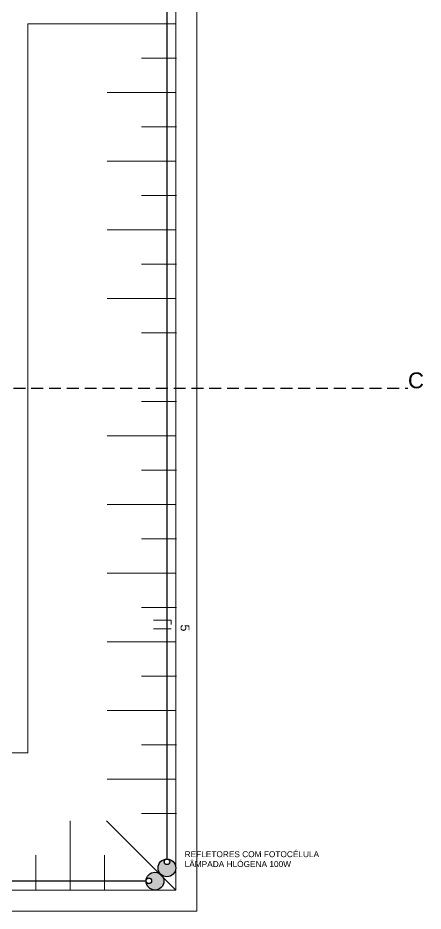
# Model space of a CAD drawing. Header units: millimetres. Extents: x 100 to 940, y 100 to 694.
# Drawn here: x 381.2 to 415.4, y 456.3 to 531.6 of the extents above; entities that cross this region are included whole.
import ezdxf

# ---------------------------------------------------------------- set-up
doc = ezdxf.new("R2010")
doc.units = ezdxf.units.MM
doc.linetypes.add('DASHED', pattern=[0.75, 0.5, -0.25])
doc.layers.add('COTAS', color=5, linetype='Continuous', lineweight=5)
doc.layers.add('PAREDE', color=7, linetype='Continuous', lineweight=9)
doc.styles.get("Standard").update_dxf_attribs({"font": 'arial.ttf'})

msp = doc.modelspace()

# ---------------------------------------------------------------- hatches: boundary and pattern name
h = msp.add_hatch(color=5)
h.dxf.hatch_style = 1
h.paths.add_polyline_path([(393.558, 460.487, -0.414214), (393.792, 460.721, 0.414214), (393.042, 459.971, 1), (394.542, 459.971, 0.414214), (393.792, 460.721, -0.414214), (394.025, 460.487, -1)])
h.paths.add_polyline_path([(392.503, 458.879, -1), (392.035, 458.879, 0.006881), (392.035, 458.859, 1), (393.535, 458.859, 0.974121), (392.036, 458.898, -0.9608)])

# ---------------------------------------------------------------- linework, layer by layer
at = {"color": 5}
for p, q in [((393.771, 630.165), (393.792, 460.721)), ((392.035, 458.859), (222.591, 458.859))]:
    msp.add_line(p, q, dxfattribs=at)
at = {"color": 1, "linetype": 'DASHED', "ltscale": 2}
msp.add_line((206.864, 500.413), (414.104, 500.413), dxfattribs=at)
at = {"color": 5, "lineweight": 15}
for p, q in [((394.154, 480.871), (392.654, 480.871)), ((394.154, 480.496), (394.154, 480.871)), ((392.654, 480.121), (394.154, 480.121))]:
    msp.add_line(p, q, dxfattribs=at)
at = {"color": 5}
for centre, radius in [((393.792, 459.971), 0.75), ((393.792, 460.487), 0.234), ((392.785, 458.859), 0.75), ((392.269, 458.879), 0.234)]:
    msp.add_circle(centre, radius, dxfattribs=at)
at = {"layer": 'PAREDE'}
for p, q in [((396.323, 634.452), (396.323, 456.327)), ((394.542, 632.671), (394.542, 458.109)), ((382.073, 531.14), (394.542, 531.14)), ((382.073, 531.14), (382.073, 469.687)), ((391.647, 528.245), (394.586, 528.245)), ((394.542, 525.351), (388.753, 525.351)), ((394.542, 525.351), (388.753, 525.351)), ((391.647, 522.456), (394.586, 522.456)), ((394.542, 519.562), (388.753, 519.562)), ((394.542, 519.562), (388.753, 519.562)), ((391.647, 516.667), (394.586, 516.667)), ((394.542, 513.773), (388.753, 513.773)), ((394.542, 513.773), (388.753, 513.773)), ((391.647, 510.878), (394.586, 510.878)), ((394.542, 507.984), (388.753, 507.984)), ((394.542, 507.984), (388.753, 507.984)), ((391.647, 505.089), (394.586, 505.089)), ((391.647, 499.3), (394.586, 499.3)), ((394.542, 496.405), (388.753, 496.405)), ((394.542, 496.405), (388.753, 496.405)), ((391.647, 493.511), (394.586, 493.511)), ((394.542, 490.616), (388.753, 490.616)), ((394.542, 490.616), (388.753, 490.616)), ((391.647, 487.722), (394.586, 487.722)), ((394.542, 484.827), (388.753, 484.827)), ((394.542, 484.827), (388.753, 484.827)), ((391.647, 481.933), (394.586, 481.933)), ((394.542, 479.038), (388.753, 479.038)), ((394.542, 479.038), (388.753, 479.038)), ((391.647, 476.144), (394.586, 476.144)), ((394.542, 473.249), (388.753, 473.249)), ((394.542, 473.249), (388.753, 473.249)), ((394.542, 473.249), (388.753, 473.249)), ((391.647, 470.355), (394.586, 470.355)), ((382.073, 469.687), (231.557, 469.687)), ((394.542, 467.46), (388.753, 467.46)), ((391.647, 464.566), (394.586, 464.566)), ((385.635, 458.153), (385.635, 463.942)), ((394.542, 458.109), (388.708, 463.942)), ((394.542, 458.109), (388.753, 463.898)), ((382.741, 461.048), (382.741, 458.109)), ((388.53, 461.048), (388.53, 458.109)), ((219.979, 458.109), (394.542, 458.109)), ((218.198, 456.327), (396.323, 456.327))]:
    msp.add_line(p, q, dxfattribs=at)

# ---------------------------------------------------------------- texts
at = {"layer": 'COTAS', "color": 1, "insert": (414.104, 501.749), "char_height": 1.336, "attachment_point": 1}
msp.add_mtext_dynamic_manual_height_columns('C', width=1385.51337, gutter_width=0.75, heights=[0], dxfattribs=at)
at = {"layer": 'COTAS', "color": 5, "lineweight": 15, "insert": (395.693, 480.496), "char_height": 0.75, "attachment_point": 1, "rotation": 270}
msp.add_mtext_dynamic_manual_height_columns('5', width=1385.51337, gutter_width=0.75, heights=[0], dxfattribs=at)
at = {"layer": 'COTAS', "color": 5, "lineweight": 15, "insert": (395.284, 461.378), "char_height": 0.5, "attachment_point": 1}
msp.add_mtext_dynamic_manual_height_columns('REFLETORES COM FOTOCÉLULA\\PLÂMPADA HLÓGENA 100W', width=1385.51337, gutter_width=0.75, heights=[0], dxfattribs=at)

doc.saveas('drawing.dxf')
